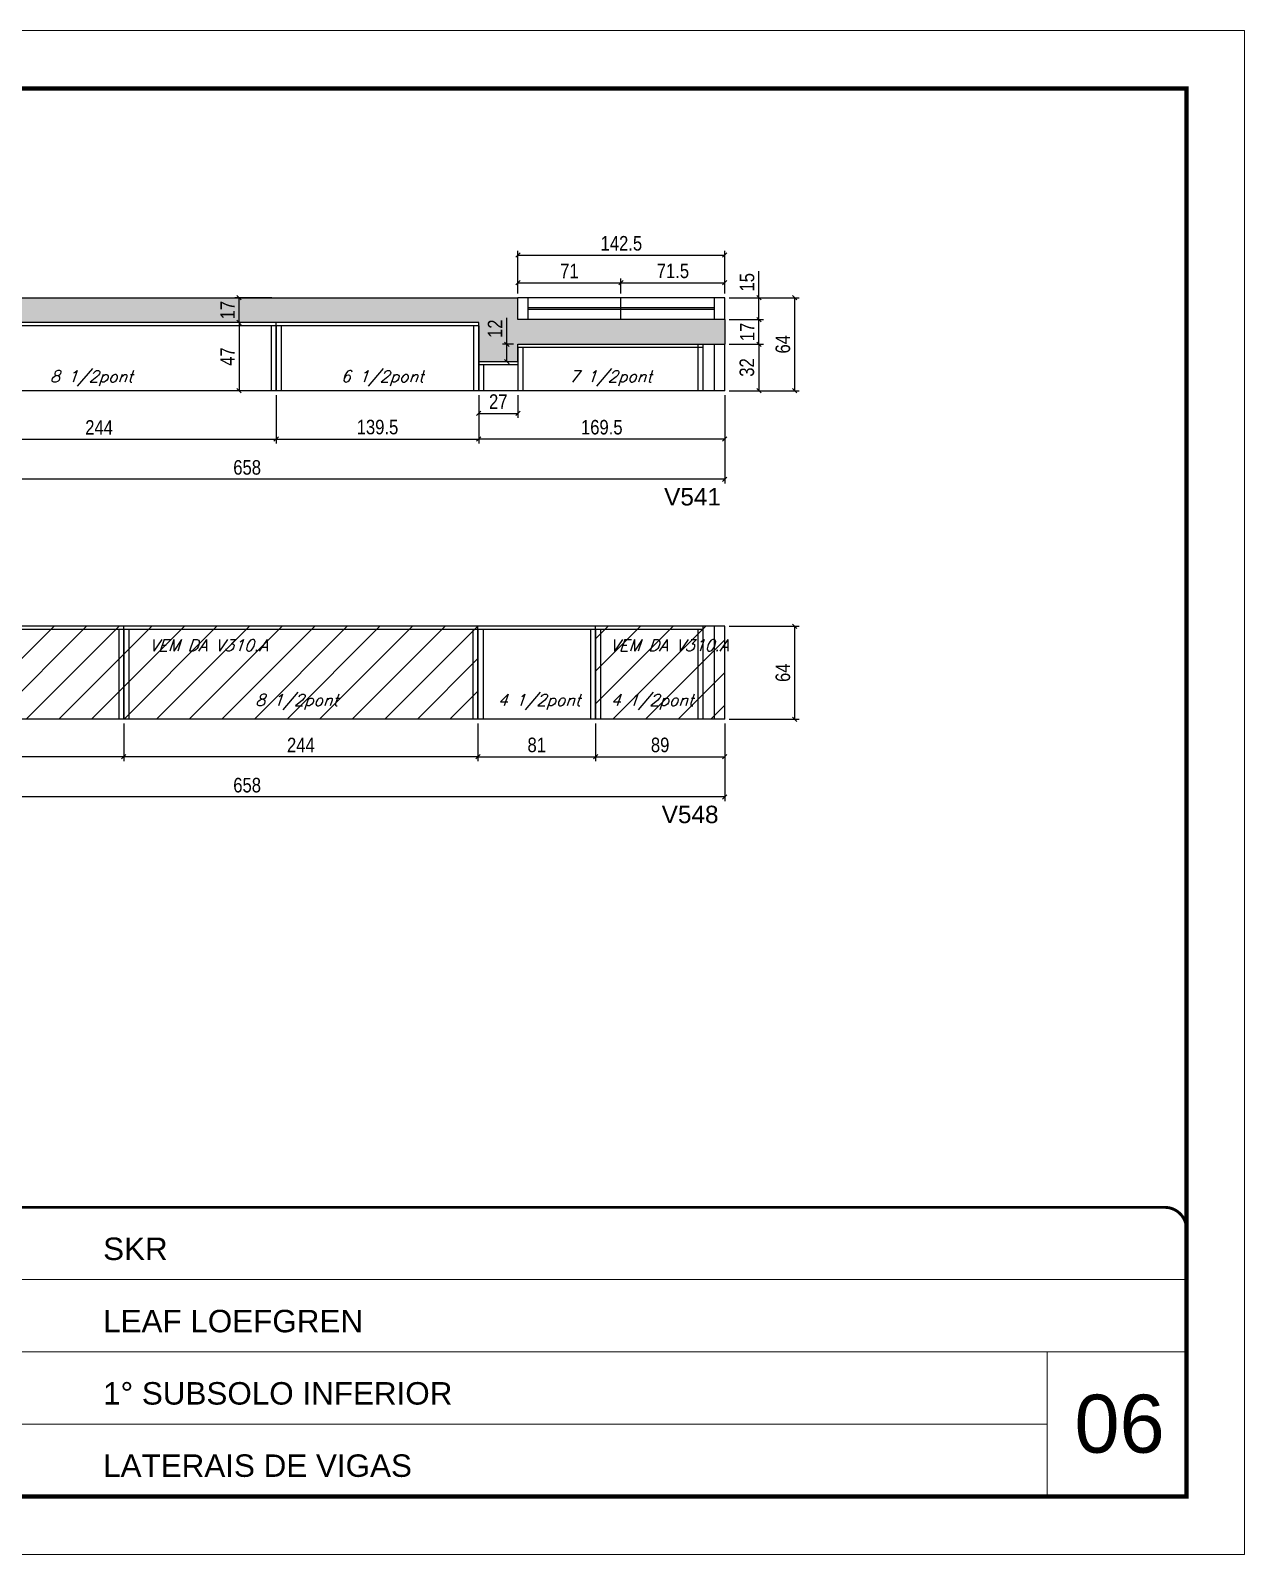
# Model space of a CAD drawing. Extents: x 3309 to 9590, y -2522 to 14608.
# Drawn here: x 5557 to 6393, y 12409 to 13459 of the extents above; entities that cross this region are included whole.
import ezdxf

# ---------------------------------------------------------------- set-up
doc = ezdxf.new("R2010")
doc.units = 0
doc.linetypes.add('CONTINUO', pattern=[0])
doc.linetypes.add('DASHED', pattern=[0.75, 0.5, -0.25])
for name, color, linetype in [('5', 5, 'Continuous'), ('COTA', 241, 'Continuous'), ('Painéis', 200, 'Continuous'), ('SARR_2.2x7', 40, 'Continuous'), ('SARR_3.5x7', 81, 'Continuous'), ('texto', 7, 'Continuous')]:
    doc.layers.add(name, color=color, linetype=linetype)
for name, color, linetype, lineweight in [('CARIMBO', 255, 'Continuous', 9), ('Folhas', 255, 'Continuous', 9), ('Hachura', 251, 'Continuous', 9), ('SARRAFO DE PRESSAO', 251, 'DASHED', 9)]:
    doc.layers.add(name, color=color, linetype=linetype, lineweight=lineweight)
doc.styles.add('ARIAL', font='arial.ttf')
doc.styles.add('COTA TECNICA', font='techl___.ttf', dxfattribs={"height": 10})
doc.styles.add('Romans', font='romans.shx')
doc.styles.get("Standard").update_dxf_attribs({"font": 'arial.ttf'})
doc.dimstyles.new('PAINEL', dxfattribs={"dimtxt": 10, "dimasz": 3, "dimexe": 3, "dimexo": 3, "dimgap": 3, "dimtad": 1, "dimdec": 1, "dimzin": 12, "dimdsep": 46, "dimtxsty": 'COTA TECNICA', "dimblk1": 'OBLIQUE', "dimblk2": 'OBLIQUE', "dimsah": 1, "dimcen": 0.9, "dimclrd": 4, "dimclre": 4, "dimclrt": 240, "dimadec": 1, "dimazin": 3, "dimtfac": 1, "dimtdec": 1, "dimtmove": 0, "dimatfit": 3, "dimfxl": 1, "dimtolj": 1, "dimtzin": 12, "dimarcsym": 0})

# ---------------------------------------------------------------- blocks, each defined once
blk = doc.blocks.new('9999999999')
at = {"color": 30, "linetype": 'CONTINUO'}
for p, q in [((98564.6, 34379.6), (99584, 34379.6)), ((98564.6, 34329.8), (99488, 34329.8)), ((99584, 34329.8), (99488, 34329.8)), ((99488, 34329.8), (99488, 34230.2)), ((98564.6, 34280), (99488, 34280))]:
    blk.add_line(p, q, dxfattribs=at)
at = {"color": 30, "linetype": 'CONTINUO', "const_width": 2}
blk.add_lwpolyline([(99584, 34230.2), (99584, 34414.4, 0.414214), (99569, 34429.4), (98229, 34429.4, 0.414214), (98214, 34414.4), (98214, 34245.2, 0.414214), (98229, 34230.2), (99584, 34230.2)], format="xyb", dxfattribs=at)
at = {"layer": 'Folhas'}
blk.add_lwpolyline([(98139, 34190.2), (99624, 34190.2), (99624, 35240.2), (98139, 35240.2)], close=True, dxfattribs=at)
at = {"layer": 'Folhas', "color": 30, "const_width": 3}
blk.add_lwpolyline([(98214, 34230.2), (99584, 34230.2), (99584, 35200.2), (98214, 35200.2)], close=True, dxfattribs=at)
at = {"color": 7, "linetype": 'Continuous', "ltscale": 5, "style": 'ARIAL'}
for s, height, p in [('SKR', 15.48, (98837.7, 34393.1)), ('LEAF LOEFGREN', 15.483, (98837.7, 34343.3)), ('1° SUBSOLO INFERIOR', 15.483, (98837.7, 34293.5)), ('LATERAIS DE VIGAS', 15.483, (98837.7, 34243.7))]:
    blk.add_text(s, height=height, dxfattribs=at).set_placement(p)
blk = doc.blocks.new('_Oblique')
at = {"color": 0, "linetype": 'ByBlock', "lineweight": -2}
blk.add_line((-0.5, -0.5), (0.5, 0.5), dxfattribs=at)
blk = doc.blocks.new('*D16')
at = {"layer": 'COTA', "color": 4, "linetype": 'ByBlock', "lineweight": -2, "transparency": 16777216}
for p, q in [((5865.3, 13208.1), (5865.3, 13174.8)), ((6034.8, 13208.1), (6034.8, 13174.8)), ((6034.8, 13177.8), (5865.3, 13177.8))]:
    blk.add_line(p, q, dxfattribs=at)
at = {"layer": 'Defpoints', "color": 0, "linetype": 'ByBlock', "transparency": 16777216}
for p in [(5865.3, 13211.1), (6034.8, 13211.1), (5865.3, 13177.8)]:
    blk.add_point(p, dxfattribs=at)
at = {"layer": 'COTA', "color": 4, "linetype": 'ByBlock', "lineweight": -2, "transparency": 16777216, "xscale": 3, "yscale": 3, "zscale": 3, "rotation": 180}
blk.add_blockref('_Oblique', (5865.3, 13177.8), dxfattribs=at)
at = {"layer": 'COTA', "color": 4, "linetype": 'ByBlock', "lineweight": -2, "transparency": 16777216, "xscale": 3, "yscale": 3, "zscale": 3}
blk.add_blockref('_Oblique', (6034.8, 13177.8), dxfattribs=at)
at = {"layer": 'COTA', "color": 240, "linetype": 'ByBlock', "transparency": 16777216, "insert": (5950.1, 13185.9), "char_height": 10, "attachment_point": 5, "style": 'COTA TECNICA'}
blk.add_mtext('\\A1;169.5', dxfattribs=at)
blk = doc.blocks.new('*D18')
at = {"layer": 'COTA', "color": 4, "linetype": 'ByBlock', "lineweight": -2, "transparency": 16777216}
for p, q in [((5376.8, 13208.1), (5376.8, 13147.1)), ((6034.8, 13208.1), (6034.8, 13147.1)), ((6034.8, 13150.1), (5376.8, 13150.1))]:
    blk.add_line(p, q, dxfattribs=at)
at = {"layer": 'Defpoints', "color": 0, "linetype": 'ByBlock', "transparency": 16777216}
for p in [(5376.8, 13211.1), (6034.8, 13211.1), (5376.8, 13150.1)]:
    blk.add_point(p, dxfattribs=at)
at = {"layer": 'COTA', "color": 4, "linetype": 'ByBlock', "lineweight": -2, "transparency": 16777216, "xscale": 3, "yscale": 3, "zscale": 3, "rotation": 180}
blk.add_blockref('_Oblique', (5376.8, 13150.1), dxfattribs=at)
at = {"layer": 'COTA', "color": 4, "linetype": 'ByBlock', "lineweight": -2, "transparency": 16777216, "xscale": 3, "yscale": 3, "zscale": 3}
blk.add_blockref('_Oblique', (6034.8, 13150.1), dxfattribs=at)
at = {"layer": 'COTA', "color": 240, "linetype": 'ByBlock', "transparency": 16777216, "insert": (5705.8, 13158.2), "char_height": 10, "attachment_point": 5, "style": 'COTA TECNICA'}
blk.add_mtext('\\A1;658', dxfattribs=at)
blk = doc.blocks.new('*D19')
at = {"layer": 'COTA', "color": 4, "lineweight": -2, "transparency": 16777216}
for p, q in [((6037.8, 13275.1), (6086, 13275.1)), ((6083, 13211.1), (6083, 13275.1)), ((6037.8, 13211.1), (6086, 13211.1))]:
    blk.add_line(p, q, dxfattribs=at)
at = {"layer": 'Defpoints', "color": 0, "transparency": 16777216}
for p in [(6034.8, 13275.1), (6083, 13275.1), (6034.8, 13211.1)]:
    blk.add_point(p, dxfattribs=at)
at = {"layer": 'COTA', "color": 4, "lineweight": -2, "transparency": 16777216, "xscale": 3, "yscale": 3, "zscale": 3}
for p, rotation in [((6083, 13275.1), 90), ((6083, 13211.1), 270)]:
    blk.add_blockref('_Oblique', p, dxfattribs=dict(at, rotation=rotation))
at = {"layer": 'COTA', "color": 240, "transparency": 16777216, "insert": (6074.9, 13243.1), "char_height": 10, "attachment_point": 5, "rotation": 90, "style": 'COTA TECNICA'}
blk.add_mtext('\\A1;64', dxfattribs=at)
blk = doc.blocks.new('*D20')
at = {"layer": 'COTA', "color": 4, "lineweight": -2, "transparency": 16777216}
for p, q in [((5481.8, 13208.1), (5481.8, 13174.8)), ((5725.8, 13208.1), (5725.8, 13174.8)), ((5481.8, 13177.8), (5725.8, 13177.8))]:
    blk.add_line(p, q, dxfattribs=at)
at = {"layer": 'Defpoints', "color": 0, "transparency": 16777216}
for p in [(5481.8, 13211.1, 0), (5725.8, 13211.1, 0), (5725.8, 13177.8)]:
    blk.add_point(p, dxfattribs=at)
at = {"layer": 'COTA', "color": 4, "lineweight": -2, "transparency": 16777216, "xscale": 3, "yscale": 3, "zscale": 3, "rotation": 180}
blk.add_blockref('_Oblique', (5481.8, 13177.8), dxfattribs=at)
at = {"layer": 'COTA', "color": 4, "lineweight": -2, "transparency": 16777216, "xscale": 3, "yscale": 3, "zscale": 3}
blk.add_blockref('_Oblique', (5725.8, 13177.8), dxfattribs=at)
at = {"layer": 'COTA', "color": 240, "transparency": 16777216, "insert": (5603.8, 13185.8), "char_height": 10, "attachment_point": 5, "style": 'COTA TECNICA'}
blk.add_mtext('\\A1;244', dxfattribs=at)
blk = doc.blocks.new('*D21')
at = {"layer": 'COTA', "color": 4, "lineweight": -2, "transparency": 16777216}
for p, q in [((5725.8, 13208.1), (5725.8, 13174.8)), ((5865.3, 13208.1), (5865.3, 13174.8)), ((5725.8, 13177.8), (5865.3, 13177.8))]:
    blk.add_line(p, q, dxfattribs=at)
at = {"layer": 'Defpoints', "color": 0, "transparency": 16777216}
for p in [(5725.8, 13211.1, 0), (5865.3, 13211.1, 0), (5865.3, 13177.8)]:
    blk.add_point(p, dxfattribs=at)
at = {"layer": 'COTA', "color": 4, "lineweight": -2, "transparency": 16777216, "xscale": 3, "yscale": 3, "zscale": 3, "rotation": 180}
blk.add_blockref('_Oblique', (5725.8, 13177.8), dxfattribs=at)
at = {"layer": 'COTA', "color": 4, "lineweight": -2, "transparency": 16777216, "xscale": 3, "yscale": 3, "zscale": 3}
blk.add_blockref('_Oblique', (5865.3, 13177.8), dxfattribs=at)
at = {"layer": 'COTA', "color": 240, "transparency": 16777216, "insert": (5795.6, 13186), "char_height": 10, "attachment_point": 5, "style": 'COTA TECNICA'}
blk.add_mtext('\\A1;139.5', dxfattribs=at)
blk = doc.blocks.new('*D24')
at = {"layer": 'COTA', "color": 4, "lineweight": -2, "transparency": 16777216}
for p, q in [((6037.8, 13243.1), (6061.4, 13243.1)), ((6058.4, 13243.1), (6058.4, 13211.1)), ((6037.8, 13211.1), (6061.4, 13211.1))]:
    blk.add_line(p, q, dxfattribs=at)
at = {"layer": 'Defpoints', "color": 0, "transparency": 16777216}
for p in [(6034.8, 13243.1, 0), (6034.8, 13211.1, 0), (6058.4, 13211.1)]:
    blk.add_point(p, dxfattribs=at)
at = {"layer": 'COTA', "color": 4, "lineweight": -2, "transparency": 16777216, "xscale": 3, "yscale": 3, "zscale": 3}
for p, rotation in [((6058.4, 13243.1), 90), ((6058.4, 13211.1), 270)]:
    blk.add_blockref('_Oblique', p, dxfattribs=dict(at, rotation=rotation))
at = {"layer": 'COTA', "color": 240, "transparency": 16777216, "insert": (6050.1, 13227.1), "char_height": 10, "attachment_point": 5, "rotation": 90, "style": 'COTA TECNICA'}
blk.add_mtext('\\A1;32', dxfattribs=at)
blk = doc.blocks.new('*D25')
at = {"layer": 'COTA', "color": 4, "lineweight": -2, "transparency": 16777216}
for p, q in [((6037.8, 13260.1), (6061.4, 13260.1)), ((6058.4, 13243.1), (6058.4, 13260.1)), ((6037.8, 13243.1), (6061.4, 13243.1))]:
    blk.add_line(p, q, dxfattribs=at)
at = {"layer": 'Defpoints', "color": 0, "transparency": 16777216}
for p in [(6034.8, 13260.1, 0), (6058.4, 13260.1), (6034.8, 13243.1, 0)]:
    blk.add_point(p, dxfattribs=at)
at = {"layer": 'COTA', "color": 4, "lineweight": -2, "transparency": 16777216, "xscale": 3, "yscale": 3, "zscale": 3}
for p, rotation in [((6058.4, 13260.1), 90), ((6058.4, 13243.1), 270)]:
    blk.add_blockref('_Oblique', p, dxfattribs=dict(at, rotation=rotation))
at = {"layer": 'COTA', "color": 240, "transparency": 16777216, "insert": (6050.3, 13251.6), "char_height": 10, "attachment_point": 5, "rotation": 90, "style": 'COTA TECNICA'}
blk.add_mtext('\\A1;17', dxfattribs=at)
blk = doc.blocks.new('*D26')
at = {"layer": 'COTA', "color": 4, "lineweight": -2, "transparency": 16777216}
for p, q in [((6058.4, 13275.1), (6058.4, 13293.5)), ((6037.8, 13275.1), (6061.4, 13275.1)), ((6058.4, 13260.1), (6058.4, 13275.1)), ((6037.8, 13260.1), (6061.4, 13260.1))]:
    blk.add_line(p, q, dxfattribs=at)
at = {"layer": 'Defpoints', "color": 0, "transparency": 16777216}
for p in [(6034.8, 13275.1, 0), (6058.4, 13275.1), (6034.8, 13260.1, 0)]:
    blk.add_point(p, dxfattribs=at)
at = {"layer": 'COTA', "color": 4, "lineweight": -2, "transparency": 16777216, "xscale": 3, "yscale": 3, "zscale": 3}
for p, rotation in [((6058.4, 13275.1), 90), ((6058.4, 13260.1), 270)]:
    blk.add_blockref('_Oblique', p, dxfattribs=dict(at, rotation=rotation))
at = {"layer": 'COTA', "color": 240, "transparency": 16777216, "insert": (6050.2, 13285.8), "char_height": 10, "attachment_point": 5, "rotation": 90, "style": 'COTA TECNICA'}
blk.add_mtext('\\A1;15', dxfattribs=at)
blk = doc.blocks.new('*D27')
at = {"layer": 'COTA', "color": 4, "lineweight": -2, "transparency": 16777216}
for p, q in [((5892.3, 13278.1), (5892.3, 13307.5)), ((5892.3, 13304.5), (6034.8, 13304.5)), ((6034.8, 13278.1), (6034.8, 13307.5))]:
    blk.add_line(p, q, dxfattribs=at)
at = {"layer": 'Defpoints', "color": 0, "transparency": 16777216}
for p in [(6034.8, 13304.5), (5892.3, 13275.1, 0), (6034.8, 13275.1, 0)]:
    blk.add_point(p, dxfattribs=at)
at = {"layer": 'COTA', "color": 4, "lineweight": -2, "transparency": 16777216, "xscale": 3, "yscale": 3, "zscale": 3, "rotation": 180}
blk.add_blockref('_Oblique', (5892.3, 13304.5), dxfattribs=at)
at = {"layer": 'COTA', "color": 4, "lineweight": -2, "transparency": 16777216, "xscale": 3, "yscale": 3, "zscale": 3}
blk.add_blockref('_Oblique', (6034.8, 13304.5), dxfattribs=at)
at = {"layer": 'COTA', "color": 240, "transparency": 16777216, "insert": (5963.6, 13312.6), "char_height": 10, "attachment_point": 5, "style": 'COTA TECNICA'}
blk.add_mtext('\\A1;142.5', dxfattribs=at)
blk = doc.blocks.new('*D29')
at = {"layer": 'COTA', "color": 4, "linetype": 'ByBlock', "lineweight": -2, "transparency": 16777216}
for p, q in [((5620.8, 12981.8), (5620.8, 12955.9)), ((5864.8, 12981.8), (5864.8, 12955.9)), ((5864.8, 12958.9), (5620.8, 12958.9))]:
    blk.add_line(p, q, dxfattribs=at)
at = {"layer": 'Defpoints', "color": 0, "linetype": 'ByBlock', "transparency": 16777216}
for p in [(5620.8, 12984.8), (5864.8, 12984.8), (5620.8, 12958.9)]:
    blk.add_point(p, dxfattribs=at)
at = {"layer": 'COTA', "color": 4, "linetype": 'ByBlock', "lineweight": -2, "transparency": 16777216, "xscale": 3, "yscale": 3, "zscale": 3, "rotation": 180}
blk.add_blockref('_Oblique', (5620.8, 12958.9), dxfattribs=at)
at = {"layer": 'COTA', "color": 4, "linetype": 'ByBlock', "lineweight": -2, "transparency": 16777216, "xscale": 3, "yscale": 3, "zscale": 3}
blk.add_blockref('_Oblique', (5864.8, 12958.9), dxfattribs=at)
at = {"layer": 'COTA', "color": 240, "linetype": 'ByBlock', "transparency": 16777216, "insert": (5742.8, 12967), "char_height": 10, "attachment_point": 5, "style": 'COTA TECNICA'}
blk.add_mtext('\\A1;244', dxfattribs=at)
blk = doc.blocks.new('*D30')
at = {"layer": 'COTA', "color": 4, "linetype": 'ByBlock', "lineweight": -2, "transparency": 16777216}
for p, q in [((5376.8, 12981.8), (5376.8, 12955.9)), ((5620.8, 12981.8), (5620.8, 12955.9)), ((5620.8, 12958.9), (5376.8, 12958.9))]:
    blk.add_line(p, q, dxfattribs=at)
at = {"layer": 'Defpoints', "color": 0, "linetype": 'ByBlock', "transparency": 16777216}
for p in [(5376.8, 12984.8), (5620.8, 12984.8), (5376.8, 12958.9)]:
    blk.add_point(p, dxfattribs=at)
at = {"layer": 'COTA', "color": 4, "linetype": 'ByBlock', "lineweight": -2, "transparency": 16777216, "xscale": 3, "yscale": 3, "zscale": 3, "rotation": 180}
blk.add_blockref('_Oblique', (5376.8, 12958.9), dxfattribs=at)
at = {"layer": 'COTA', "color": 4, "linetype": 'ByBlock', "lineweight": -2, "transparency": 16777216, "xscale": 3, "yscale": 3, "zscale": 3}
blk.add_blockref('_Oblique', (5620.8, 12958.9), dxfattribs=at)
at = {"layer": 'COTA', "color": 240, "linetype": 'ByBlock', "transparency": 16777216, "insert": (5498.8, 12967), "char_height": 10, "attachment_point": 5, "style": 'COTA TECNICA'}
blk.add_mtext('\\A1;244', dxfattribs=at)
blk = doc.blocks.new('*D31')
at = {"layer": 'COTA', "color": 4, "linetype": 'ByBlock', "lineweight": -2, "transparency": 16777216}
for p, q in [((5376.8, 12981.8), (5376.8, 12928.2)), ((6034.8, 12981.8), (6034.8, 12928.2)), ((6034.8, 12931.2), (5376.8, 12931.2))]:
    blk.add_line(p, q, dxfattribs=at)
at = {"layer": 'Defpoints', "color": 0, "linetype": 'ByBlock', "transparency": 16777216}
for p in [(5376.8, 12984.8), (6034.8, 12984.8), (5376.8, 12931.2)]:
    blk.add_point(p, dxfattribs=at)
at = {"layer": 'COTA', "color": 4, "linetype": 'ByBlock', "lineweight": -2, "transparency": 16777216, "xscale": 3, "yscale": 3, "zscale": 3, "rotation": 180}
blk.add_blockref('_Oblique', (5376.8, 12931.2), dxfattribs=at)
at = {"layer": 'COTA', "color": 4, "linetype": 'ByBlock', "lineweight": -2, "transparency": 16777216, "xscale": 3, "yscale": 3, "zscale": 3}
blk.add_blockref('_Oblique', (6034.8, 12931.2), dxfattribs=at)
at = {"layer": 'COTA', "color": 240, "linetype": 'ByBlock', "transparency": 16777216, "insert": (5705.8, 12939.3), "char_height": 10, "attachment_point": 5, "style": 'COTA TECNICA'}
blk.add_mtext('\\A1;658', dxfattribs=at)
blk = doc.blocks.new('*D32')
at = {"layer": 'COTA', "color": 4, "lineweight": -2, "transparency": 16777216}
for p, q in [((6037.8, 13048.8), (6086, 13048.8)), ((6083, 12984.8), (6083, 13048.8)), ((6037.8, 12984.8), (6086, 12984.8))]:
    blk.add_line(p, q, dxfattribs=at)
at = {"layer": 'Defpoints', "color": 0, "transparency": 16777216}
for p in [(6034.8, 13048.8), (6083, 13048.8), (6034.8, 12984.8)]:
    blk.add_point(p, dxfattribs=at)
at = {"layer": 'COTA', "color": 4, "lineweight": -2, "transparency": 16777216, "xscale": 3, "yscale": 3, "zscale": 3}
for p, rotation in [((6083, 13048.8), 90), ((6083, 12984.8), 270)]:
    blk.add_blockref('_Oblique', p, dxfattribs=dict(at, rotation=rotation))
at = {"layer": 'COTA', "color": 240, "transparency": 16777216, "insert": (6074.9, 13016.8), "char_height": 10, "attachment_point": 5, "rotation": 90, "style": 'COTA TECNICA'}
blk.add_mtext('\\A1;64', dxfattribs=at)
blk = doc.blocks.new('*D33')
at = {"layer": 'COTA', "color": 4, "lineweight": -2, "transparency": 16777216}
for p, q in [((5945.8, 12981.8), (5945.8, 12955.9)), ((6034.8, 12981.8), (6034.8, 12955.9)), ((5945.8, 12958.9), (6034.8, 12958.9))]:
    blk.add_line(p, q, dxfattribs=at)
at = {"layer": 'Defpoints', "color": 0, "transparency": 16777216}
for p in [(5945.8, 12984.8, 0), (6034.8, 12984.8, 0), (6034.8, 12958.9)]:
    blk.add_point(p, dxfattribs=at)
at = {"layer": 'COTA', "color": 4, "lineweight": -2, "transparency": 16777216, "xscale": 3, "yscale": 3, "zscale": 3, "rotation": 180}
blk.add_blockref('_Oblique', (5945.8, 12958.9), dxfattribs=at)
at = {"layer": 'COTA', "color": 4, "lineweight": -2, "transparency": 16777216, "xscale": 3, "yscale": 3, "zscale": 3}
blk.add_blockref('_Oblique', (6034.8, 12958.9), dxfattribs=at)
at = {"layer": 'COTA', "color": 240, "transparency": 16777216, "insert": (5990.3, 12967), "char_height": 10, "attachment_point": 5, "style": 'COTA TECNICA'}
blk.add_mtext('\\A1;89', dxfattribs=at)
blk = doc.blocks.new('*D39')
at = {"layer": 'COTA', "color": 4, "lineweight": -2, "transparency": 16777216}
for p, q in [((5722.8, 13258.1), (5697.3, 13258.1)), ((5700.3, 13258.1), (5700.3, 13211.1)), ((5722.8, 13211.1), (5697.3, 13211.1))]:
    blk.add_line(p, q, dxfattribs=at)
at = {"layer": 'Defpoints', "color": 0, "transparency": 16777216}
for p in [(5725.8, 13258.1, 0), (5700.3, 13211.1), (5725.8, 13211.1, 0)]:
    blk.add_point(p, dxfattribs=at)
at = {"layer": 'COTA', "color": 4, "lineweight": -2, "transparency": 16777216, "xscale": 3, "yscale": 3, "zscale": 3}
for p, rotation in [((5700.3, 13258.1), 90), ((5700.3, 13211.1), 270)]:
    blk.add_blockref('_Oblique', p, dxfattribs=dict(at, rotation=rotation))
at = {"layer": 'COTA', "color": 240, "transparency": 16777216, "insert": (5692.3, 13234.6), "char_height": 10, "attachment_point": 5, "rotation": 90, "style": 'COTA TECNICA'}
blk.add_mtext('\\A1;47', dxfattribs=at)
blk = doc.blocks.new('*D318')
at = {"layer": 'COTA', "color": 4, "lineweight": -2, "transparency": 16777216}
for p, q in [((5884.7, 13243.1), (5884.7, 13261.4)), ((5889.3, 13243.1), (5881.7, 13243.1)), ((5884.7, 13231.1), (5884.7, 13243.1)), ((5889.3, 13231.1), (5881.7, 13231.1))]:
    blk.add_line(p, q, dxfattribs=at)
at = {"layer": 'Defpoints', "color": 0, "transparency": 16777216}
for p in [(5884.7, 13243.1), (5892.3, 13243.1, 0), (5892.3, 13231.1, 0)]:
    blk.add_point(p, dxfattribs=at)
at = {"layer": 'COTA', "color": 4, "lineweight": -2, "transparency": 16777216, "xscale": 3, "yscale": 3, "zscale": 3}
for p, rotation in [((5884.7, 13243.1), 90), ((5884.7, 13231.1), 270)]:
    blk.add_blockref('_Oblique', p, dxfattribs=dict(at, rotation=rotation))
at = {"layer": 'COTA', "color": 240, "transparency": 16777216, "insert": (5876.6, 13253.8), "char_height": 10, "attachment_point": 5, "rotation": 90, "style": 'COTA TECNICA'}
blk.add_mtext('\\A1;12', dxfattribs=at)
blk = doc.blocks.new('*D319')
at = {"layer": 'COTA', "color": 4, "lineweight": -2, "transparency": 16777216}
for p, q in [((5865.3, 13208.1), (5865.3, 13192.5)), ((5892.3, 13208.1), (5892.3, 13192.5)), ((5865.3, 13195.5), (5892.3, 13195.5))]:
    blk.add_line(p, q, dxfattribs=at)
at = {"layer": 'Defpoints', "color": 0, "transparency": 16777216}
for p in [(5865.3, 13211.1, 0), (5892.3, 13211.1, 0), (5892.3, 13195.5)]:
    blk.add_point(p, dxfattribs=at)
at = {"layer": 'COTA', "color": 4, "lineweight": -2, "transparency": 16777216, "xscale": 3, "yscale": 3, "zscale": 3, "rotation": 180}
blk.add_blockref('_Oblique', (5865.3, 13195.5), dxfattribs=at)
at = {"layer": 'COTA', "color": 4, "lineweight": -2, "transparency": 16777216, "xscale": 3, "yscale": 3, "zscale": 3}
blk.add_blockref('_Oblique', (5892.3, 13195.5), dxfattribs=at)
at = {"layer": 'COTA', "color": 240, "transparency": 16777216, "insert": (5878.8, 13203.6), "char_height": 10, "attachment_point": 5, "style": 'COTA TECNICA'}
blk.add_mtext('\\A1;27', dxfattribs=at)
blk = doc.blocks.new('*D335')
at = {"layer": 'COTA', "color": 4, "lineweight": -2, "transparency": 16777216}
for p, q in [((5892.3, 13278.1), (5892.3, 13288.5)), ((5892.3, 13285.5), (5963.3, 13285.5)), ((5963.3, 13278.1), (5963.3, 13288.5))]:
    blk.add_line(p, q, dxfattribs=at)
at = {"layer": 'Defpoints', "color": 0, "transparency": 16777216}
for p in [(5963.3, 13285.5), (5892.3, 13275.1, 0), (5963.3, 13275.1, 0)]:
    blk.add_point(p, dxfattribs=at)
at = {"layer": 'COTA', "color": 4, "lineweight": -2, "transparency": 16777216, "xscale": 3, "yscale": 3, "zscale": 3, "rotation": 180}
blk.add_blockref('_Oblique', (5892.3, 13285.5), dxfattribs=at)
at = {"layer": 'COTA', "color": 4, "lineweight": -2, "transparency": 16777216, "xscale": 3, "yscale": 3, "zscale": 3}
blk.add_blockref('_Oblique', (5963.3, 13285.5), dxfattribs=at)
at = {"layer": 'COTA', "color": 240, "transparency": 16777216, "insert": (5927.8, 13293.6), "char_height": 10, "attachment_point": 5, "style": 'COTA TECNICA'}
blk.add_mtext('\\A1;71', dxfattribs=at)
blk = doc.blocks.new('*D336')
at = {"layer": 'COTA', "color": 4, "lineweight": -2, "transparency": 16777216}
for p, q in [((5963.3, 13278.1), (5963.3, 13288.5)), ((5963.3, 13285.5), (6034.8, 13285.5)), ((6034.8, 13278.1), (6034.8, 13288.5))]:
    blk.add_line(p, q, dxfattribs=at)
at = {"layer": 'Defpoints', "color": 0, "transparency": 16777216}
for p in [(6034.8, 13285.5), (5963.3, 13275.1, 0), (6034.8, 13275.1, 0)]:
    blk.add_point(p, dxfattribs=at)
at = {"layer": 'COTA', "color": 4, "lineweight": -2, "transparency": 16777216, "xscale": 3, "yscale": 3, "zscale": 3, "rotation": 180}
blk.add_blockref('_Oblique', (5963.3, 13285.5), dxfattribs=at)
at = {"layer": 'COTA', "color": 4, "lineweight": -2, "transparency": 16777216, "xscale": 3, "yscale": 3, "zscale": 3}
blk.add_blockref('_Oblique', (6034.8, 13285.5), dxfattribs=at)
at = {"layer": 'COTA', "color": 240, "transparency": 16777216, "insert": (5999.1, 13293.6), "char_height": 10, "attachment_point": 5, "style": 'COTA TECNICA'}
blk.add_mtext('\\A1;71.5', dxfattribs=at)
blk = doc.blocks.new('*D474')
at = {"layer": 'COTA', "color": 4, "lineweight": -2, "transparency": 16777216}
for p, q in [((5864.8, 12981.8), (5864.8, 12955.9)), ((5945.8, 12981.8), (5945.8, 12955.9)), ((5864.8, 12958.9), (5945.8, 12958.9))]:
    blk.add_line(p, q, dxfattribs=at)
at = {"layer": 'Defpoints', "color": 0, "transparency": 16777216}
for p in [(5864.8, 12984.8, 0), (5945.8, 12984.8, 0), (5945.8, 12958.9)]:
    blk.add_point(p, dxfattribs=at)
at = {"layer": 'COTA', "color": 4, "lineweight": -2, "transparency": 16777216, "xscale": 3, "yscale": 3, "zscale": 3, "rotation": 180}
blk.add_blockref('_Oblique', (5864.8, 12958.9), dxfattribs=at)
at = {"layer": 'COTA', "color": 4, "lineweight": -2, "transparency": 16777216, "xscale": 3, "yscale": 3, "zscale": 3}
blk.add_blockref('_Oblique', (5945.8, 12958.9), dxfattribs=at)
at = {"layer": 'COTA', "color": 240, "transparency": 16777216, "insert": (5905.3, 12967), "char_height": 10, "attachment_point": 5, "style": 'COTA TECNICA'}
blk.add_mtext('\\A1;81', dxfattribs=at)
blk = doc.blocks.new('*D484')
at = {"layer": 'COTA', "color": 4, "lineweight": -2, "transparency": 16777216}
for p, q in [((5722.8, 13275.1), (5697.3, 13275.1)), ((5700.3, 13258.1), (5700.3, 13275.1)), ((5722.8, 13258.1), (5697.3, 13258.1))]:
    blk.add_line(p, q, dxfattribs=at)
at = {"layer": 'Defpoints', "color": 0, "transparency": 16777216}
for p in [(5700.3, 13275.1), (5725.8, 13275.1, 0), (5725.8, 13258.1, 0)]:
    blk.add_point(p, dxfattribs=at)
at = {"layer": 'COTA', "color": 4, "lineweight": -2, "transparency": 16777216, "xscale": 3, "yscale": 3, "zscale": 3}
for p, rotation in [((5700.3, 13275.1), 90), ((5700.3, 13258.1), 270)]:
    blk.add_blockref('_Oblique', p, dxfattribs=dict(at, rotation=rotation))
at = {"layer": 'COTA', "color": 240, "transparency": 16777216, "insert": (5692.3, 13266.6), "char_height": 10, "attachment_point": 5, "rotation": 90, "style": 'COTA TECNICA'}
blk.add_mtext('\\A1;17', dxfattribs=at)

msp = doc.modelspace()

# ---------------------------------------------------------------- hatches: boundary and pattern name
at = {"layer": 'COTA'}
h = msp.add_hatch(dxfattribs=at)
h.set_pattern_fill('AR-CONC', color=256, scale=0.03)
h.paths.add_polyline_path([(5892.33, 13275.11), (5376.83, 13275.11), (5376.83, 13258.11), (5454.83, 13258.11), (5454.83, 13231.11), (5481.83, 13231.11), (5481.83, 13258.11), (5865.33, 13258.11), (5865.33, 13231.11), (5892.33, 13231.11), (5892.33, 13240.91), (5892.33, 13243.11), (6034.83, 13243.11), (6034.83, 13260.11), (5892.33, 13260.11)])
h.paths.add_polyline_path([(5886.47, 13244.63), (5886.47, 13262.11), (5865.89, 13262.11), (5865.89, 13244.63)], flags=24)
at = {"layer": 'Hachura'}
h = msp.add_hatch(dxfattribs=at)
h.set_pattern_fill('ANSI31', color=256, scale=5)
h.paths.add_polyline_path([(5620.83, 13048.82), (5376.83, 13048.82), (5376.83, 12984.82), (5620.83, 12984.82)])
h = msp.add_hatch(dxfattribs=at)
h.set_pattern_fill('ANSI31', color=256, scale=5)
h.paths.add_polyline_path([(5864.83, 13048.82), (5620.83, 13048.82), (5620.83, 12984.82), (5864.83, 12984.82)])
h = msp.add_hatch(dxfattribs=at)
h.set_pattern_fill('ANSI31', color=256, scale=5)
h.paths.add_polyline_path([(6034.83, 13048.82), (5945.83, 13048.82), (5945.83, 12984.82), (6034.83, 12984.82)])

# ---------------------------------------------------------------- linework, layer by layer
at = {"layer": 'COTA'}
for p, q in [((5376.83, 13275.11, 0), (5892.33, 13275.11, 0)), ((6034.83, 13260.11, 0), (6034.83, 13243.11, 0))]:
    msp.add_line(p, q, dxfattribs=at)
at = {"layer": 'Painéis', "linetype": 'ByBlock'}
for p, q in [((6034.83, 13275.11, 0), (5892.33, 13275.11, 0)), ((5892.33, 13260.11, 0), (5892.33, 13275.11, 0)), ((5963.33, 13260.11, 0), (5963.33, 13275.11, 0)), ((6034.83, 13260.11, 0), (6034.83, 13275.11, 0)), ((5865.33, 13258.11, 0), (5481.83, 13258.11, 0)), ((5725.83, 13211.11, 0), (5725.83, 13258.11, 0)), ((5865.33, 13211.11, 0), (5865.33, 13258.11, 0)), ((6034.83, 13260.11, 0), (5892.33, 13260.11, 0)), ((6034.83, 13211.11, 0), (6034.83, 13243.11, 0)), ((5865.33, 13231.11, 0), (5865.33, 13231.11, 0)), ((5865.33, 13231.11, 0), (5865.33, 13231.11, 0)), ((6034.83, 13211.11, 0), (5376.83, 13211.11, 0)), ((6034.83, 13048.82, 0), (5376.83, 13048.82, 0)), ((5620.83, 12984.82, 0), (5620.83, 13048.82, 0)), ((5864.83, 12984.82, 0), (5864.83, 13048.82, 0)), ((5945.83, 12984.82, 0), (5945.83, 13048.82, 0)), ((6034.83, 12984.82, 0), (6034.83, 13048.82, 0)), ((6034.83, 12984.82, 0), (5376.83, 12984.82, 0))]:
    msp.add_line(p, q, dxfattribs=at)
at = {"layer": 'Painéis'}
for p, q in [((5892.33, 13231.11, 0), (5892.33, 13243.11, 0)), ((5892.33, 13243.11, 0), (6034.83, 13243.11, 0)), ((5892.33, 13231.11, 0), (5865.33, 13231.11, 0))]:
    msp.add_line(p, q, dxfattribs=at)
at = {"layer": 'SARR_2.2x7', "linetype": 'Continuous'}
for p, q in [((5899.33, 13260.11, 0), (5899.33, 13275.11, 0)), ((6027.83, 13260.11, 0), (6027.83, 13275.11, 0)), ((6027.83, 13268.11, 0), (5899.33, 13268.11, 0)), ((6027.83, 13267.11, 0), (5899.33, 13267.11, 0)), ((5725.83, 13255.91, 0), (5481.83, 13255.91, 0)), ((5865.33, 13255.91, 0), (5725.83, 13255.91, 0)), ((6019.83, 13240.91, 0), (5892.33, 13240.91, 0)), ((6027.83, 13211.11, 0), (6027.83, 13243.11, 0)), ((5892.33, 13228.91, 0), (5865.33, 13228.91, 0)), ((5620.83, 13046.62, 0), (5391.83, 13046.62, 0)), ((5864.83, 13046.62, 0), (5620.83, 13046.62, 0)), ((5945.83, 13046.62, 0), (5864.83, 13046.62, 0)), ((6019.83, 13046.62, 0), (5945.83, 13046.62, 0)), ((6027.83, 12984.82, 0), (6027.83, 13048.82, 0))]:
    msp.add_line(p, q, dxfattribs=at)
at = {"layer": 'SARR_3.5x7'}
for p, q in [((5722.33, 13255.91, 0), (5722.33, 13211.11, 0)), ((5725.83, 13255.91, 0), (5725.83, 13211.11, 0)), ((5729.33, 13255.91, 0), (5729.33, 13211.11, 0)), ((5861.83, 13255.91, 0), (5861.83, 13211.11, 0)), ((5865.33, 13255.91, 0), (5865.33, 13211.11, 0)), ((5892.33, 13240.91, 0), (5892.33, 13211.11, 0)), ((5895.83, 13240.91, 0), (5895.83, 13211.11, 0)), ((6016.33, 13243.11, 0), (6016.33, 13211.11, 0)), ((6019.83, 13243.11, 0), (6019.83, 13211.11, 0)), ((5868.83, 13211.11, 0), (5868.83, 13228.91, 0)), ((5617.33, 13046.62, 0), (5617.33, 12984.82, 0)), ((5620.83, 13046.62, 0), (5620.83, 12984.82, 0)), ((5624.33, 13046.62, 0), (5624.33, 12984.82, 0)), ((5861.33, 13046.62, 0), (5861.33, 12984.82, 0)), ((5864.83, 13046.62, 0), (5864.83, 12984.82, 0)), ((5868.33, 13046.62, 0), (5868.33, 12984.82, 0)), ((5942.33, 13046.62, 0), (5942.33, 12984.82, 0)), ((5945.83, 13046.62, 0), (5945.83, 12984.82, 0)), ((5949.33, 13046.62, 0), (5949.33, 12984.82, 0)), ((6016.33, 13046.62, 0), (6016.33, 12984.82, 0)), ((6019.83, 13048.82, 0), (6019.83, 12984.82, 0))]:
    msp.add_line(p, q, dxfattribs=at)

# ---------------------------------------------------------------- block references
at = {"layer": 'SARRAFO DE PRESSAO', "color": 6, "linetype": 'ByBlock'}
msp.add_blockref('9999999999', (-93231.11, -21780.92), dxfattribs=at)

# ---------------------------------------------------------------- texts
at = {"layer": '5', "linetype": 'Continuous'}
for s, p in [('V541', (5993.06, 13132.04, 0)), ('V548', (5991.39, 12913.18, 0))]:
    msp.add_text(s, height=12, rotation=359.99996, dxfattribs=at).set_placement(p)
at = {"layer": 'CARIMBO', "style": 'ARIAL'}
msp.add_text('06', height=40, dxfattribs=at).set_placement((6275.73, 12479.43))
at = {"layer": 'texto', "color": 2, "char_height": 8, "attachment_point": 5, "style": 'Romans'}
for s, insert in [('{\\Q19;\\C256;8 1/2pont}', (5598.48, 13219.62, 0)), ('{\\Q19;\\C256;6 1/2pont}', (5798.88, 13219.62, 0)), ('{\\Q19;\\C256;7 1/2pont}', (5956.11, 13219.62, 0)), ('{\\Q19;\\C256;VEM DA V310.A}', (5679.2, 13035.65)), ('{\\Q19;\\C256;VEM DA V310.A}', (5996.53, 13035.65)), ('{\\Q19;\\C256;8 1/2pont}', (5739.94, 12996.66, 0)), ('{\\Q19;\\C256;4 1/2pont}', (5906.94, 12996.66, 0)), ('{\\Q19;\\C256;4 1/2pont}', (5984.78, 12996.66, 0))]:
    msp.add_mtext(s, dxfattribs=dict(at, insert=insert))

# ---------------------------------------------------------------- dimensions: what is measured, and where the dimension line sits
at = {"layer": 'COTA'}
for base, p1, p2, picture, middle in [((6034.83, 13304.54), (5892.33, 13275.11, 0), (6034.83, 13275.11, 0), '*D27', (5963.58, 13312.65)), ((5963.33, 13285.5), (5892.33, 13275.11, 0), (5963.33, 13275.11, 0), '*D335', (5927.83, 13293.57)), ((5725.83, 13177.76), (5481.83, 13211.11, 0), (5725.83, 13211.11, 0), '*D20', (5603.83, 13185.83)), ((5865.33, 13177.76), (5725.83, 13211.11, 0), (5865.33, 13211.11, 0), '*D21', (5795.58, 13186.01)), ((5892.33, 13195.49), (5865.33, 13211.11, 0), (5892.33, 13211.11, 0), '*D319', (5878.83, 13203.56)), ((5945.83, 12958.9), (5864.83, 12984.82, 0), (5945.83, 12984.82, 0), '*D474', (5905.33, 12967)), ((6034.83, 12958.9), (5945.83, 12984.82, 0), (6034.83, 12984.82, 0), '*D33', (5990.33, 12967.01))]:
    dim = msp.add_linear_dim(base=base, p1=p1, p2=p2, dimstyle='PAINEL', dxfattribs=at)
    dim.commit()
    dim.dimension.update_dxf_attribs({"geometry": picture, "text_midpoint": middle})
dim = msp.add_linear_dim(base=(6034.83, 13285.5), p1=(5963.33, 13275.11, 0), p2=(6034.83, 13275.11, 0), dimstyle='PAINEL', override={"dimtmove": 1}, dxfattribs=at)
dim.commit()
dim.dimension.update_dxf_attribs({"geometry": '*D336', "text_midpoint": (5999.08, 13293.61)})
for base, p1, p2, picture, middle in [((6058.35, 13275.11), (6034.83, 13260.11, 0), (6034.83, 13275.11, 0), '*D26', (6050.24, 13285.8)), ((5700.34, 13275.11), (5725.83, 13258.11, 0), (5725.83, 13275.11, 0), '*D484', (5692.26, 13266.61)), ((6082.97, 13275.11, 0), (6034.83, 13211.11, 0), (6034.83, 13275.11, 0), '*D19', (6074.87, 13243.11, 0)), ((6058.35, 13260.11), (6034.83, 13243.11, 0), (6034.83, 13260.11, 0), '*D25', (6050.28, 13251.61)), ((5700.34, 13211.11), (5725.83, 13258.11, 0), (5725.83, 13211.11, 0), '*D39', (5692.26, 13234.61)), ((5884.66, 13243.11), (5892.33, 13231.11, 0), (5892.33, 13243.11, 0), '*D318', (5876.6, 13253.77)), ((6058.35, 13211.11), (6034.83, 13243.11, 0), (6034.83, 13211.11, 0), '*D24', (6050.13, 13227.11)), ((6082.97, 13048.82, 0), (6034.83, 12984.82, 0), (6034.83, 13048.82, 0), '*D32', (6074.87, 13016.82, 0))]:
    dim = msp.add_linear_dim(base=base, p1=p1, p2=p2, angle=90, dimstyle='PAINEL', dxfattribs=at)
    dim.commit()
    dim.dimension.update_dxf_attribs({"geometry": picture, "text_midpoint": middle})
at = {"layer": 'COTA', "linetype": 'ByBlock'}
for base, p1, p2, picture, middle in [((5376.83, 13150.05, 0), (6034.83, 13211.11, 0), (5376.83, 13211.11, 0), '*D18', (5705.83, 13158.18, 0)), ((5865.33, 13177.76, 0), (6034.83, 13211.11, 0), (5865.33, 13211.11, 0), '*D16', (5950.08, 13185.9, 0)), ((5376.83, 12931.2, 0), (6034.83, 12984.82, 0), (5376.83, 12984.82, 0), '*D31', (5705.83, 12939.33, 0)), ((5620.83, 12958.9, 0), (5864.83, 12984.82, 0), (5620.83, 12984.82, 0), '*D29', (5742.83, 12966.98, 0))]:
    dim = msp.add_linear_dim(base=base, p1=p1, p2=p2, angle=180, dimstyle='PAINEL', dxfattribs=at)
    dim.commit()
    dim.dimension.update_dxf_attribs({"geometry": picture, "text_midpoint": middle})
dim = msp.add_linear_dim(base=(5376.83, 12958.9, 0), p1=(5620.83, 12984.82, 0), p2=(5376.83, 12984.82, 0), angle=180, dimstyle='PAINEL', override={"dimtmove": 1}, dxfattribs=at)
dim.commit()
dim.dimension.update_dxf_attribs({"geometry": '*D30', "text_midpoint": (5498.83, 12966.98, 0)})

doc.saveas('drawing.dxf')
